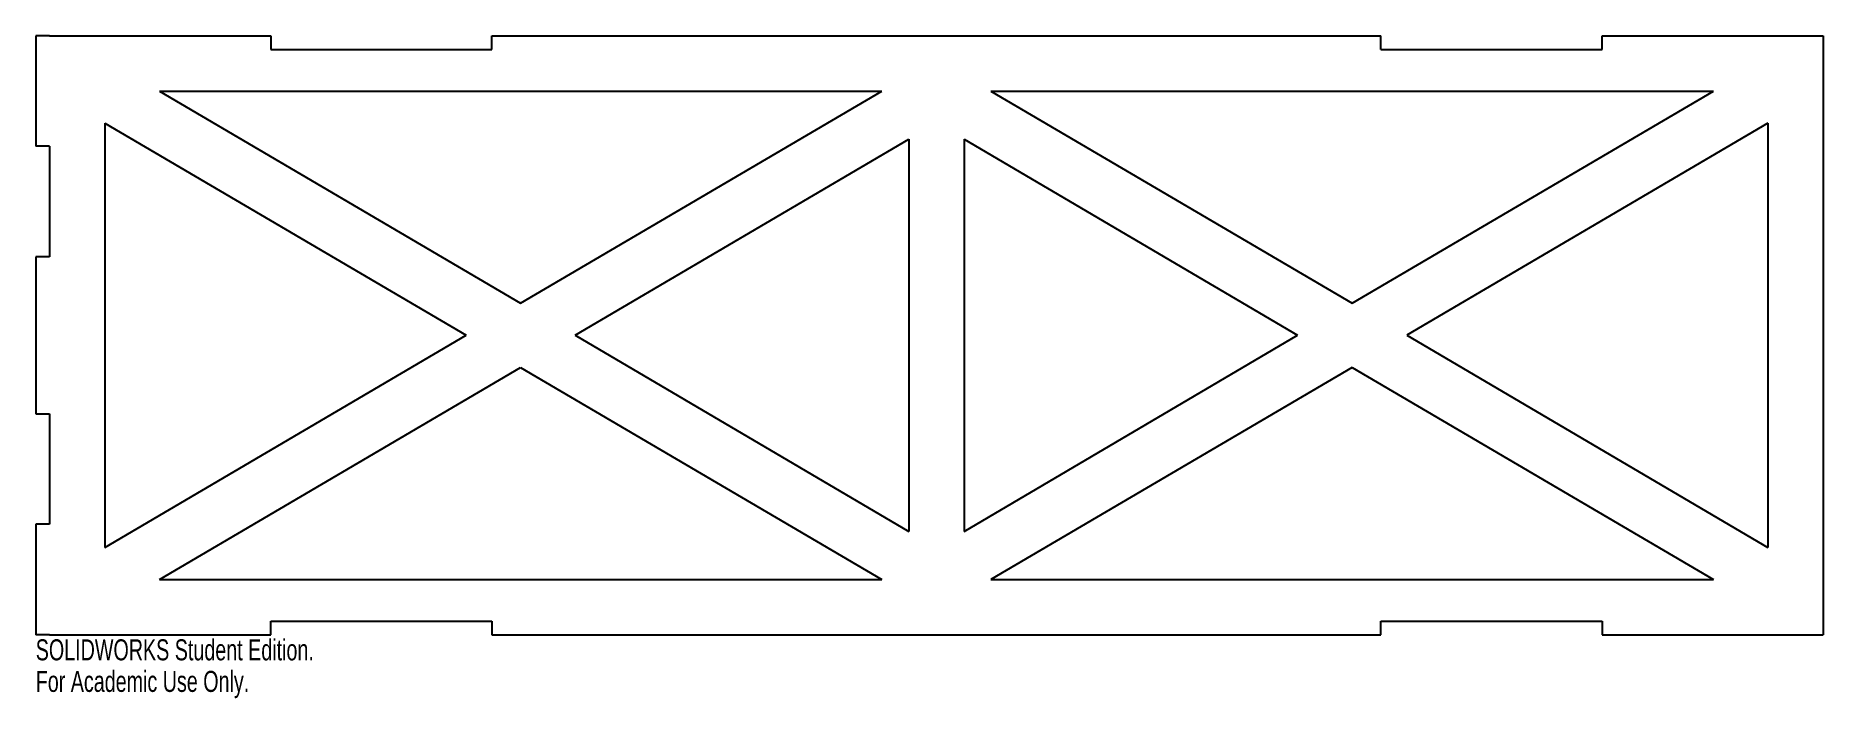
# Model space of a CAD drawing. Header units: millimetres. Extents: x -207 to 204, y -83 to 69.
import ezdxf

# ---------------------------------------------------------------- set-up
doc = ezdxf.new("R2010")
doc.units = ezdxf.units.MM
doc.linetypes.add('CENTERX2', pattern=[20.32, 12.7, -2.54, 2.54, -2.54])
doc.styles.add('SLDTEXTSTYLE0', font='TXT', dxfattribs={"width": 0.7})

msp = doc.modelspace()

# ---------------------------------------------------------------- linework, layer by layer
at = {"color": 7, "linetype": 'Continuous'}
for p, q in [((-203.7, 68.83), (-206.87, 68.83)), ((-206.87, 68.83), (-206.87, 43.43)), ((-203.7, 68.83), (-152.9, 68.83)), ((-152.9, 68.83), (-152.9, 65.66)), ((-102.1, 65.66), (-102.1, 68.83)), ((-102.1, 68.83), (102.1, 68.83)), ((102.1, 65.66), (102.1, 68.83)), ((152.9, 65.66), (152.9, 68.83)), ((152.9, 68.83), (203.7, 68.83)), ((203.7, 68.83), (203.7, -68.83)), ((-152.9, 65.66), (-102.1, 65.66)), ((102.1, 65.66), (152.9, 65.66)), ((-178.46, 56.13), (-12.53, 56.13)), ((-178.46, 56.13), (-95.5, 7.37)), ((-95.5, 7.37), (-12.53, 56.13)), ((12.53, 56.13), (95.5, 7.37)), ((12.53, 56.13), (178.46, 56.13)), ((95.5, 7.37), (178.46, 56.13)), ((-191, 48.77), (-191, -48.77)), ((-191, 48.77), (-108.03, 0)), ((191, 48.77), (108.03, 0)), ((191, 48.77), (191, -48.77)), ((-203.7, 43.43), (-206.87, 43.43)), ((-203.7, 43.43), (-203.7, 18.03)), ((-203.7, 43.43), (-203.7, 18.03)), ((-203.7, 43.43), (-203.7, 18.03)), ((-82.97, 0), (-6.35, 45.04)), ((-6.35, 45.04), (-6.35, -45.04)), ((6.35, 45.04), (6.35, -45.04)), ((6.35, 45.04), (82.97, 0)), ((-206.87, 18.03), (-206.87, -18.03)), ((-203.7, 18.03), (-206.87, 18.03)), ((-191, -48.77), (-108.03, 0)), ((-82.97, 0), (-6.35, -45.04)), ((6.35, -45.04), (82.97, 0)), ((108.03, 0), (191, -48.77)), ((-178.46, -56.13), (-95.5, -7.37)), ((-95.5, -7.37), (-12.53, -56.13)), ((95.5, -7.37), (12.53, -56.13)), ((95.5, -7.37), (178.46, -56.13)), ((-206.87, -18.03), (-203.7, -18.03)), ((-203.7, -18.03), (-203.7, -43.43)), ((-203.7, -18.03), (-203.7, -43.43)), ((-206.87, -43.43), (-206.87, -68.83)), ((-203.7, -43.43), (-206.87, -43.43)), ((-178.46, -56.13), (-12.53, -56.13)), ((12.53, -56.13), (178.46, -56.13)), ((-152.9, -68.83), (-152.9, -65.66)), ((-152.9, -65.66), (-102.1, -65.66)), ((-102.1, -65.66), (-102.1, -68.83)), ((102.1, -68.83), (102.1, -65.66)), ((102.1, -65.66), (152.9, -65.66)), ((152.9, -65.66), (152.9, -68.83)), ((-203.7, -68.83), (-206.87, -68.83)), ((-203.7, -68.83), (-152.9, -68.83)), ((-102.1, -68.83), (102.1, -68.83)), ((152.9, -68.83), (203.7, -68.83))]:
    msp.add_line(p, q, dxfattribs=at)
at = {"color": 7, "linetype": 'CENTERX2'}
for p, q in [((-152.9, 65.66), (-102.1, 65.66)), ((102.1, 65.66), (152.9, 65.66)), ((-152.9, -65.66), (-102.1, -65.66)), ((102.1, -65.66), (152.9, -65.66))]:
    msp.add_line(p, q, dxfattribs=at)

# ---------------------------------------------------------------- texts
at = {"color": 7, "linetype": 'Continuous', "char_height": 4.8336, "attachment_point": 1, "style": 'SLDTEXTSTYLE0'}
for s, insert in [('SOLIDWORKS Student Edition.', (-206.87, -69.85)), ('For Academic Use Only.', (-206.87, -77.1))]:
    msp.add_mtext(s, dxfattribs=dict(at, insert=insert))

doc.saveas('drawing.dxf')
